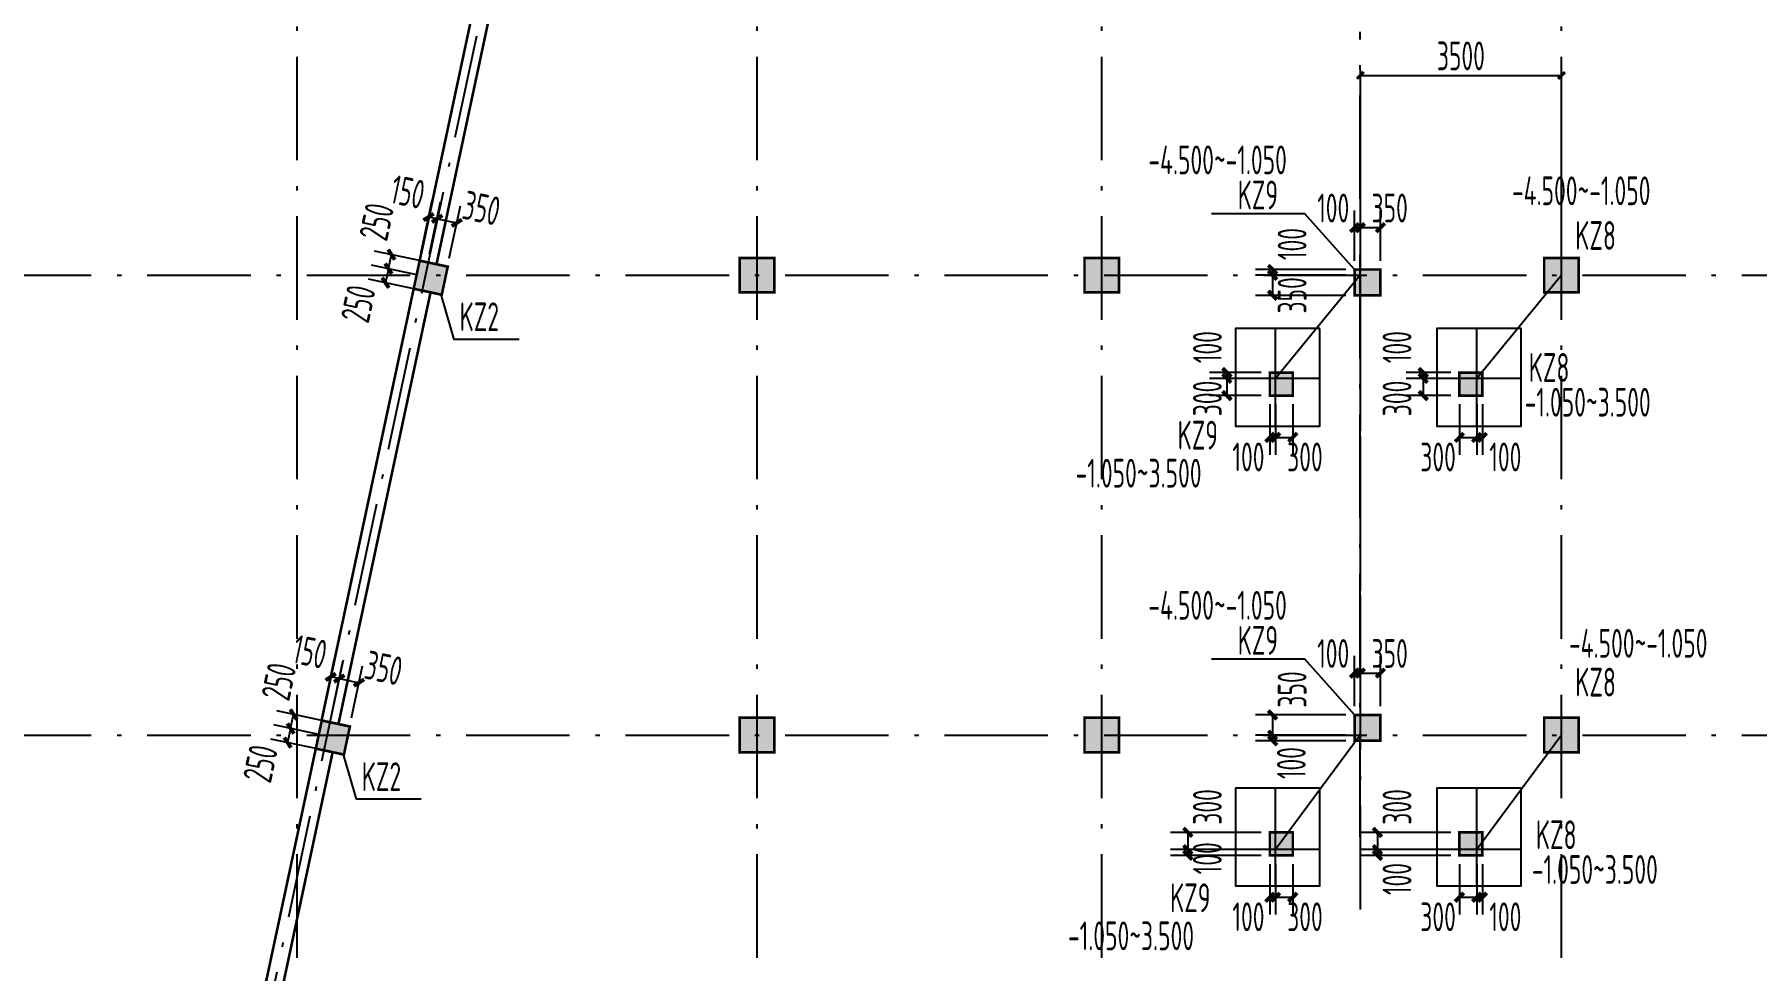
# Model space of a CAD drawing. Extents: x 2468086 to 6957054, y -3413633 to -667223.
# Drawn here: x 4935196 to 4965166, y -1176365 to -1160079 of the extents above; entities that cross this region are included whole.
import ezdxf

# ---------------------------------------------------------------- set-up
doc = ezdxf.new("R2010")
doc.units = 0
doc.header["$LTSCALE"] = 100
doc.header["$MEASUREMENT"] = 0
doc.linetypes.add('2', pattern=[18.5, 12, -3, 0.5, -3])
doc.layers.get('DEFPOINTS').update_dxf_attribs({"linetype": 'CONTINUOUS'})
for name, color, linetype in [('墙__实线', 3, 'CONTINUOUS'), ('柱', 2, 'CONTINUOUS'), ('柱填充', 43, 'CONTINUOUS'), ('柱编号', 211, 'CONTINUOUS'), ('轴线__尺寸数字', 7, 'CONTINUOUS'), ('轴线__点划线', 252, '2'), ('通风井定位', 145, 'CONTINUOUS')]:
    doc.layers.add(name, color=color, linetype=linetype)
doc.styles.add('GB', font='gbxwxt.shx', dxfattribs={"width": 0.7, "height": 500, "bigfont": 'gbhzfs.shx'})
doc.dimstyles.new('LYSDIM1', dxfattribs={"dimtxt": 375, "dimasz": 1.5, "dimexe": 300, "dimexo": 150, "dimgap": 90, "dimtad": 1, "dimdec": 0, "dimzin": 0, "dimdsep": 46, "dimtxsty": 'GB', "dimblk1": 'JT', "dimblk2": 'JT', "dimsah": 1, "dimcen": 0, "dimclrt": 7, "dimadec": 0, "dimazin": 0, "dimtfac": 1, "dimtdec": 0, "dimtix": 1, "dimtmove": 2, "dimatfit": 3, "dimldrblk": 'JT', "dimfxl": 1, "dimtolj": 1, "dimtzin": 0, "dimarcsym": 0})

# ---------------------------------------------------------------- blocks, each defined once
blk = doc.blocks.new('JT')
at = {"layer": '轴线__尺寸数字', "const_width": 45}
blk.add_lwpolyline([(-50, -50), (50, 50)], dxfattribs=at)
blk.add_lwpolyline([(-50, -50), (50, 50)], dxfattribs=at)
blk = doc.blocks.new('*D2793')
at = {"layer": 'DEFPOINTS', "color": 0, "transparency": 16777216}
for p in [(4961771, -1160792), (4958271, -1164368), (4961771, -1164368)]:
    blk.add_point(p, dxfattribs=at)
at = {"layer": '轴线__尺寸数字', "color": 0, "lineweight": -2, "transparency": 16777216}
for p, q in [((4958271, -1164218), (4958271, -1160692)), ((4961771, -1164218), (4961771, -1160692)), ((4958272, -1160792), (4961770, -1160792))]:
    blk.add_line(p, q, dxfattribs=at)
at = {"layer": '轴线__尺寸数字', "color": 0, "lineweight": -2, "transparency": 16777216, "xscale": 1.2, "yscale": 1.2, "zscale": 1.2, "rotation": 180}
blk.add_blockref('JT', (4958271, -1160792), dxfattribs=at)
at = {"layer": '轴线__尺寸数字', "color": 0, "lineweight": -2, "transparency": 16777216, "xscale": 1.2, "yscale": 1.2, "zscale": 1.2}
blk.add_blockref('JT', (4961771, -1160792), dxfattribs=at)
at = {"layer": '轴线__尺寸数字', "color": 7, "transparency": 16777216, "insert": (4960021, -1160452), "char_height": 500, "attachment_point": 5, "style": 'GB'}
blk.add_mtext('\\A1;3500', dxfattribs=at)
blk = doc.blocks.new('*D3371')
at = {"layer": 'DEFPOINTS', "color": 0, "transparency": 16777216}
for p in [(4939706, -1171911), (4940343, -1172046), (4940291, -1172291)]:
    blk.add_point(p, dxfattribs=at)
at = {"layer": '通风井定位', "color": 0, "lineweight": -2, "transparency": 16777216}
for p, q in [((4940197, -1172015), (4939412, -1171848)), ((4940145, -1172259), (4939360, -1172093)), ((4939654, -1172154), (4939705, -1171912))]:
    blk.add_line(p, q, dxfattribs=at)
at = {"layer": '通风井定位', "color": 0, "lineweight": -2, "transparency": 16777216, "xscale": 1.5, "yscale": 1.5, "zscale": 1.5}
for p, rotation in [((4939706, -1171911), 77.99939147855883), ((4939654, -1172155), 257.9993914785588)]:
    blk.add_blockref('JT', p, dxfattribs=dict(at, rotation=rotation))
at = {"layer": '通风井定位', "color": 7, "transparency": 16777216, "insert": (4939448, -1171338), "char_height": 500, "attachment_point": 5, "rotation": 77.9994, "style": 'GB'}
blk.add_mtext('\\A1;250', dxfattribs=at)
blk = doc.blocks.new('*D3372')
at = {"layer": 'DEFPOINTS', "color": 0, "transparency": 16777216}
for p in [(4939602, -1172400), (4940291, -1172291), (4940239, -1172535)]:
    blk.add_point(p, dxfattribs=at)
at = {"layer": '通风井定位', "color": 0, "lineweight": -2, "transparency": 16777216}
for p, q in [((4940145, -1172259), (4939360, -1172093)), ((4940093, -1172504), (4939308, -1172337)), ((4939653, -1172157), (4939602, -1172398))]:
    blk.add_line(p, q, dxfattribs=at)
at = {"layer": '通风井定位', "color": 0, "lineweight": -2, "transparency": 16777216, "xscale": 1.5, "yscale": 1.5, "zscale": 1.5}
for p, rotation in [((4939654, -1172155), 78.00056338521972), ((4939602, -1172400), 258.0005633852197)]:
    blk.add_blockref('JT', p, dxfattribs=dict(at, rotation=rotation))
at = {"layer": '通风井定位', "color": 7, "transparency": 16777216, "insert": (4939128, -1172765), "char_height": 500, "attachment_point": 5, "rotation": 78.0006, "style": 'GB'}
blk.add_mtext('\\A1;250', dxfattribs=at)
blk = doc.blocks.new('*D3373')
at = {"layer": 'DEFPOINTS', "color": 0, "transparency": 16777216}
for p in [(4940352, -1171256), (4940193, -1172015), (4940340, -1172045)]:
    blk.add_point(p, dxfattribs=at)
at = {"layer": '通风井定位', "color": 0, "lineweight": -2, "transparency": 16777216}
for p, q in [((4940224, -1171868), (4940414, -1170962)), ((4940351, -1171255), (4940349, -1171255)), ((4940371, -1171899), (4940561, -1170993)), ((4940499, -1171287), (4940352, -1171256)), ((4940501, -1171287), (4940502, -1171287))]:
    blk.add_line(p, q, dxfattribs=at)
at = {"layer": '通风井定位', "color": 0, "lineweight": -2, "transparency": 16777216, "xscale": 1.5, "yscale": 1.5, "zscale": 1.5}
for p, rotation in [((4940352, -1171256), 348.134123023247), ((4940499, -1171287), 168.134123023247)]:
    blk.add_blockref('JT', p, dxfattribs=dict(at, rotation=rotation))
at = {"layer": '通风井定位', "color": 7, "transparency": 16777216, "insert": (4939990, -1170820), "char_height": 500, "attachment_point": 5, "rotation": 348.1341, "style": 'GB'}
blk.add_mtext('\\A1;150', dxfattribs=at)
blk = doc.blocks.new('*D3374')
at = {"layer": 'DEFPOINTS', "color": 0, "transparency": 16777216}
for p in [(4940844, -1171357), (4940340, -1172045), (4940682, -1172118)]:
    blk.add_point(p, dxfattribs=at)
at = {"layer": '通风井定位', "color": 0, "lineweight": -2, "transparency": 16777216}
for p, q in [((4940371, -1171899), (4940564, -1170991)), ((4940713, -1171971), (4940906, -1171064)), ((4940503, -1171285), (4940842, -1171357))]:
    blk.add_line(p, q, dxfattribs=at)
at = {"layer": '通风井定位', "color": 0, "lineweight": -2, "transparency": 16777216, "xscale": 1.5, "yscale": 1.5, "zscale": 1.5}
for p, rotation in [((4940502, -1171285), 167.9999755995883), ((4940844, -1171357), 347.9999755995883)]:
    blk.add_blockref('JT', p, dxfattribs=dict(at, rotation=rotation))
at = {"layer": '通风井定位', "color": 7, "transparency": 16777216, "insert": (4941274, -1171102), "char_height": 500, "attachment_point": 5, "rotation": 348, "style": 'GB'}
blk.add_mtext('\\A1;350', dxfattribs=at)
blk = doc.blocks.new('*D3375')
at = {"layer": 'DEFPOINTS', "color": 0, "transparency": 16777216}
for p in [(4941409, -1163910), (4942046, -1164046), (4941994, -1164290)]:
    blk.add_point(p, dxfattribs=at)
at = {"layer": '通风井定位', "color": 0, "lineweight": -2, "transparency": 16777216}
for p, q in [((4941900, -1164014), (4941115, -1163848)), ((4941357, -1164153), (4941408, -1163912)), ((4941848, -1164259), (4941063, -1164092))]:
    blk.add_line(p, q, dxfattribs=at)
at = {"layer": '通风井定位', "color": 0, "lineweight": -2, "transparency": 16777216, "xscale": 1.5, "yscale": 1.5, "zscale": 1.5}
for p, rotation in [((4941357, -1164154), 257.9993914785588), ((4941409, -1163910), 77.99939147855883)]:
    blk.add_blockref('JT', p, dxfattribs=dict(at, rotation=rotation))
at = {"layer": '通风井定位', "color": 7, "transparency": 16777216, "insert": (4941151, -1163338), "char_height": 500, "attachment_point": 5, "rotation": 77.9994, "style": 'GB'}
blk.add_mtext('\\A1;250', dxfattribs=at)
blk = doc.blocks.new('*D3376')
at = {"layer": 'DEFPOINTS', "color": 0, "transparency": 16777216}
for p in [(4941994, -1164290), (4941305, -1164399), (4941942, -1164535)]:
    blk.add_point(p, dxfattribs=at)
at = {"layer": '通风井定位', "color": 0, "lineweight": -2, "transparency": 16777216}
for p, q in [((4941796, -1164504), (4941011, -1164337)), ((4941848, -1164259), (4941063, -1164092)), ((4941356, -1164156), (4941305, -1164398))]:
    blk.add_line(p, q, dxfattribs=at)
at = {"layer": '通风井定位', "color": 0, "lineweight": -2, "transparency": 16777216, "xscale": 1.5, "yscale": 1.5, "zscale": 1.5}
for p, rotation in [((4941357, -1164155), 78.00056338521972), ((4941305, -1164399), 258.0005633852197)]:
    blk.add_blockref('JT', p, dxfattribs=dict(at, rotation=rotation))
at = {"layer": '通风井定位', "color": 7, "transparency": 16777216, "insert": (4940831, -1164765), "char_height": 500, "attachment_point": 5, "rotation": 78.0006, "style": 'GB'}
blk.add_mtext('\\A1;250', dxfattribs=at)
blk = doc.blocks.new('*D3377')
at = {"layer": 'DEFPOINTS', "color": 0, "transparency": 16777216}
for p in [(4942055, -1163255), (4941896, -1164014), (4942043, -1164045)]:
    blk.add_point(p, dxfattribs=at)
at = {"layer": '通风井定位', "color": 0, "lineweight": -2, "transparency": 16777216}
for p, q in [((4941927, -1163867), (4942117, -1162962)), ((4942074, -1163898), (4942264, -1162992)), ((4942054, -1163255), (4942052, -1163255)), ((4942202, -1163286), (4942055, -1163255)), ((4942204, -1163286), (4942205, -1163287))]:
    blk.add_line(p, q, dxfattribs=at)
at = {"layer": '通风井定位', "color": 0, "lineweight": -2, "transparency": 16777216, "xscale": 1.5, "yscale": 1.5, "zscale": 1.5}
for p, rotation in [((4942055, -1163255), 348.134123023247), ((4942202, -1163286), 168.134123023247)]:
    blk.add_blockref('JT', p, dxfattribs=dict(at, rotation=rotation))
at = {"layer": '通风井定位', "color": 7, "transparency": 16777216, "insert": (4941693, -1162819), "char_height": 500, "attachment_point": 5, "rotation": 348.1341, "style": 'GB'}
blk.add_mtext('\\A1;150', dxfattribs=at)
blk = doc.blocks.new('*D3378')
at = {"layer": 'DEFPOINTS', "color": 0, "transparency": 16777216}
for p in [(4942547, -1163357), (4942043, -1164045), (4942385, -1164118)]:
    blk.add_point(p, dxfattribs=at)
at = {"layer": '通风井定位', "color": 0, "lineweight": -2, "transparency": 16777216}
for p, q in [((4942074, -1163898), (4942267, -1162991)), ((4942416, -1163971), (4942609, -1163063)), ((4942206, -1163284), (4942545, -1163356))]:
    blk.add_line(p, q, dxfattribs=at)
at = {"layer": '通风井定位', "color": 0, "lineweight": -2, "transparency": 16777216, "xscale": 1.5, "yscale": 1.5, "zscale": 1.5}
for p, rotation in [((4942205, -1163284), 167.9999755995883), ((4942547, -1163357), 347.9999755995883)]:
    blk.add_blockref('JT', p, dxfattribs=dict(at, rotation=rotation))
at = {"layer": '通风井定位', "color": 7, "transparency": 16777216, "insert": (4942977, -1163101), "char_height": 500, "attachment_point": 5, "rotation": 348, "style": 'GB'}
blk.add_mtext('\\A1;350', dxfattribs=at)
blk = doc.blocks.new('*D3768')
at = {"layer": 'DEFPOINTS', "color": 0, "transparency": 16777216}
for p in [(4958271, -1163440), (4958171, -1164168), (4958271, -1164168)]:
    blk.add_point(p, dxfattribs=at)
at = {"layer": '柱填充', "color": 0, "lineweight": -2, "transparency": 16777216}
for p, q in [((4958171, -1164018), (4958171, -1163140)), ((4958271, -1164018), (4958271, -1163140)), ((4958169, -1163440), (4958168, -1163440)), ((4958171, -1163440), (4958271, -1163440)), ((4958272, -1163440), (4958274, -1163440))]:
    blk.add_line(p, q, dxfattribs=at)
at = {"layer": '柱填充', "color": 0, "lineweight": -2, "transparency": 16777216, "xscale": 1.5, "yscale": 1.5, "zscale": 1.5}
blk.add_blockref('JT', (4958171, -1163440), dxfattribs=at)
at = {"layer": '柱填充', "color": 0, "lineweight": -2, "transparency": 16777216, "xscale": 1.5, "yscale": 1.5, "zscale": 1.5, "rotation": 180}
blk.add_blockref('JT', (4958271, -1163440), dxfattribs=at)
at = {"layer": '柱填充', "color": 7, "transparency": 16777216, "insert": (4957799, -1163099), "char_height": 500, "attachment_point": 5, "style": 'GB'}
blk.add_mtext('\\A1;100', dxfattribs=at)
blk = doc.blocks.new('*D3769')
at = {"layer": 'DEFPOINTS', "color": 0, "transparency": 16777216}
for p in [(4958621, -1163440), (4958271, -1164168), (4958621, -1164168)]:
    blk.add_point(p, dxfattribs=at)
at = {"layer": '柱填充', "color": 0, "lineweight": -2, "transparency": 16777216}
for p, q in [((4958271, -1164018), (4958271, -1163140)), ((4958621, -1164018), (4958621, -1163140)), ((4958272, -1163440), (4958619, -1163440))]:
    blk.add_line(p, q, dxfattribs=at)
at = {"layer": '柱填充', "color": 0, "lineweight": -2, "transparency": 16777216, "xscale": 1.5, "yscale": 1.5, "zscale": 1.5, "rotation": 180}
blk.add_blockref('JT', (4958271, -1163440), dxfattribs=at)
at = {"layer": '柱填充', "color": 0, "lineweight": -2, "transparency": 16777216, "xscale": 1.5, "yscale": 1.5, "zscale": 1.5}
blk.add_blockref('JT', (4958621, -1163440), dxfattribs=at)
at = {"layer": '柱填充', "color": 7, "transparency": 16777216, "insert": (4958782, -1163099), "char_height": 500, "attachment_point": 5, "style": 'GB'}
blk.add_mtext('\\A1;350', dxfattribs=at)
blk = doc.blocks.new('*D3770')
at = {"layer": 'DEFPOINTS', "color": 0, "transparency": 16777216}
for p in [(4956744, -1164268), (4958171, -1164168), (4958171, -1164268)]:
    blk.add_point(p, dxfattribs=at)
at = {"layer": '柱填充', "color": 0, "lineweight": -2, "transparency": 16777216}
for p, q in [((4958021, -1164168), (4956444, -1164168)), ((4958021, -1164268), (4956444, -1164268)), ((4956744, -1164166), (4956744, -1164165)), ((4956744, -1164168), (4956744, -1164268)), ((4956744, -1164269), (4956744, -1164271))]:
    blk.add_line(p, q, dxfattribs=at)
at = {"layer": '柱填充', "color": 0, "lineweight": -2, "transparency": 16777216, "xscale": 1.5, "yscale": 1.5, "zscale": 1.5}
for p, rotation in [((4956744, -1164168), 270), ((4956744, -1164268), 90)]:
    blk.add_blockref('JT', p, dxfattribs=dict(at, rotation=rotation))
at = {"layer": '柱填充', "color": 7, "transparency": 16777216, "insert": (4957084, -1163725), "char_height": 500, "attachment_point": 5, "rotation": 90, "style": 'GB'}
blk.add_mtext('\\A1;100', dxfattribs=at)
blk = doc.blocks.new('*D3771')
at = {"layer": 'DEFPOINTS', "color": 0, "transparency": 16777216}
for p in [(4958171, -1164268), (4956744, -1164618), (4958171, -1164618)]:
    blk.add_point(p, dxfattribs=at)
at = {"layer": '柱填充', "color": 0, "lineweight": -2, "transparency": 16777216}
for p, q in [((4958021, -1164268), (4956444, -1164268)), ((4956744, -1164269), (4956744, -1164616)), ((4958021, -1164618), (4956444, -1164618))]:
    blk.add_line(p, q, dxfattribs=at)
at = {"layer": '柱填充', "color": 0, "lineweight": -2, "transparency": 16777216, "xscale": 1.5, "yscale": 1.5, "zscale": 1.5}
for p, rotation in [((4956744, -1164268), 90), ((4956744, -1164618), 270)]:
    blk.add_blockref('JT', p, dxfattribs=dict(at, rotation=rotation))
at = {"layer": '柱填充', "color": 7, "transparency": 16777216, "insert": (4957084, -1164618), "char_height": 500, "attachment_point": 5, "rotation": 90, "style": 'GB'}
blk.add_mtext('\\A1;350', dxfattribs=at)
blk = doc.blocks.new('*D3772')
at = {"layer": 'DEFPOINTS', "color": 0, "transparency": 16777216}
for p in [(4956696, -1166362), (4956796, -1166362), (4956796, -1167090)]:
    blk.add_point(p, dxfattribs=at)
at = {"layer": '柱填充', "color": 0, "lineweight": -2, "transparency": 16777216}
for p, q in [((4956696, -1166512), (4956696, -1167390)), ((4956796, -1166512), (4956796, -1167390)), ((4956694, -1167090), (4956693, -1167090)), ((4956696, -1167090), (4956796, -1167090)), ((4956797, -1167090), (4956799, -1167090))]:
    blk.add_line(p, q, dxfattribs=at)
at = {"layer": '柱填充', "color": 0, "lineweight": -2, "transparency": 16777216, "xscale": 1.5, "yscale": 1.5, "zscale": 1.5}
blk.add_blockref('JT', (4956696, -1167090), dxfattribs=at)
at = {"layer": '柱填充', "color": 0, "lineweight": -2, "transparency": 16777216, "xscale": 1.5, "yscale": 1.5, "zscale": 1.5, "rotation": 180}
blk.add_blockref('JT', (4956796, -1167090), dxfattribs=at)
at = {"layer": '柱填充', "color": 7, "transparency": 16777216, "insert": (4956324, -1167430), "char_height": 500, "attachment_point": 5, "style": 'GB'}
blk.add_mtext('\\A1;100', dxfattribs=at)
blk = doc.blocks.new('*D3773')
at = {"layer": 'DEFPOINTS', "color": 0, "transparency": 16777216}
for p in [(4956796, -1166362), (4957096, -1166362), (4957096, -1167090)]:
    blk.add_point(p, dxfattribs=at)
at = {"layer": '柱填充', "color": 0, "lineweight": -2, "transparency": 16777216}
for p, q in [((4956796, -1166512), (4956796, -1167390)), ((4957096, -1166512), (4957096, -1167390)), ((4956797, -1167090), (4957094, -1167090))]:
    blk.add_line(p, q, dxfattribs=at)
at = {"layer": '柱填充', "color": 0, "lineweight": -2, "transparency": 16777216, "xscale": 1.5, "yscale": 1.5, "zscale": 1.5, "rotation": 180}
blk.add_blockref('JT', (4956796, -1167090), dxfattribs=at)
at = {"layer": '柱填充', "color": 0, "lineweight": -2, "transparency": 16777216, "xscale": 1.5, "yscale": 1.5, "zscale": 1.5}
blk.add_blockref('JT', (4957096, -1167090), dxfattribs=at)
at = {"layer": '柱填充', "color": 7, "transparency": 16777216, "insert": (4957307, -1167430), "char_height": 500, "attachment_point": 5, "style": 'GB'}
blk.add_mtext('\\A1;300', dxfattribs=at)
blk = doc.blocks.new('*D3774')
at = {"layer": 'DEFPOINTS', "color": 0, "transparency": 16777216}
for p in [(4955948, -1166062), (4956696, -1165962), (4956696, -1166062)]:
    blk.add_point(p, dxfattribs=at)
at = {"layer": '柱填充', "color": 0, "lineweight": -2, "transparency": 16777216}
for p, q in [((4956546, -1165962), (4955648, -1165962)), ((4956546, -1166062), (4955648, -1166062)), ((4955948, -1165960), (4955948, -1165959)), ((4955948, -1165962), (4955948, -1166062)), ((4955948, -1166063), (4955948, -1166065))]:
    blk.add_line(p, q, dxfattribs=at)
at = {"layer": '柱填充', "color": 0, "lineweight": -2, "transparency": 16777216, "xscale": 1.5, "yscale": 1.5, "zscale": 1.5}
for p, rotation in [((4955948, -1165962), 270), ((4955948, -1166062), 90)]:
    blk.add_blockref('JT', p, dxfattribs=dict(at, rotation=rotation))
at = {"layer": '柱填充', "color": 7, "transparency": 16777216, "insert": (4955609, -1165519), "char_height": 500, "attachment_point": 5, "rotation": 90, "style": 'GB'}
blk.add_mtext('\\A1;100', dxfattribs=at)
blk = doc.blocks.new('*D3775')
at = {"layer": 'DEFPOINTS', "color": 0, "transparency": 16777216}
for p in [(4956696, -1166062), (4955948, -1166362), (4956696, -1166362)]:
    blk.add_point(p, dxfattribs=at)
at = {"layer": '柱填充', "color": 0, "lineweight": -2, "transparency": 16777216}
for p, q in [((4956546, -1166062), (4955648, -1166062)), ((4955948, -1166063), (4955948, -1166360)), ((4956546, -1166362), (4955648, -1166362))]:
    blk.add_line(p, q, dxfattribs=at)
at = {"layer": '柱填充', "color": 0, "lineweight": -2, "transparency": 16777216, "xscale": 1.5, "yscale": 1.5, "zscale": 1.5}
for p, rotation in [((4955948, -1166062), 90), ((4955948, -1166362), 270)]:
    blk.add_blockref('JT', p, dxfattribs=dict(at, rotation=rotation))
at = {"layer": '柱填充', "color": 7, "transparency": 16777216, "insert": (4955609, -1166412), "char_height": 500, "attachment_point": 5, "rotation": 90, "style": 'GB'}
blk.add_mtext('\\A1;300', dxfattribs=at)
blk = doc.blocks.new('*D3776')
at = {"layer": 'DEFPOINTS', "color": 0, "transparency": 16777216}
for p in [(4959996, -1166362), (4960296, -1166362), (4960296, -1167090)]:
    blk.add_point(p, dxfattribs=at)
at = {"layer": '柱填充', "color": 0, "lineweight": -2, "transparency": 16777216}
for p, q in [((4959996, -1166512), (4959996, -1167390)), ((4960296, -1166512), (4960296, -1167390)), ((4959997, -1167090), (4960294, -1167090))]:
    blk.add_line(p, q, dxfattribs=at)
at = {"layer": '柱填充', "color": 0, "lineweight": -2, "transparency": 16777216, "xscale": 1.5, "yscale": 1.5, "zscale": 1.5, "rotation": 180}
blk.add_blockref('JT', (4959996, -1167090), dxfattribs=at)
at = {"layer": '柱填充', "color": 0, "lineweight": -2, "transparency": 16777216, "xscale": 1.5, "yscale": 1.5, "zscale": 1.5}
blk.add_blockref('JT', (4960296, -1167090), dxfattribs=at)
at = {"layer": '柱填充', "color": 7, "transparency": 16777216, "insert": (4959624, -1167430), "char_height": 500, "attachment_point": 5, "style": 'GB'}
blk.add_mtext('\\A1;300', dxfattribs=at)
blk = doc.blocks.new('*D3777')
at = {"layer": 'DEFPOINTS', "color": 0, "transparency": 16777216}
for p in [(4960296, -1166362), (4960396, -1166362), (4960396, -1167090)]:
    blk.add_point(p, dxfattribs=at)
at = {"layer": '柱填充', "color": 0, "lineweight": -2, "transparency": 16777216}
for p, q in [((4960296, -1166512), (4960296, -1167390)), ((4960396, -1166512), (4960396, -1167390)), ((4960294, -1167090), (4960293, -1167090)), ((4960296, -1167090), (4960396, -1167090)), ((4960397, -1167090), (4960399, -1167090))]:
    blk.add_line(p, q, dxfattribs=at)
at = {"layer": '柱填充', "color": 0, "lineweight": -2, "transparency": 16777216, "xscale": 1.5, "yscale": 1.5, "zscale": 1.5}
blk.add_blockref('JT', (4960296, -1167090), dxfattribs=at)
at = {"layer": '柱填充', "color": 0, "lineweight": -2, "transparency": 16777216, "xscale": 1.5, "yscale": 1.5, "zscale": 1.5, "rotation": 180}
blk.add_blockref('JT', (4960396, -1167090), dxfattribs=at)
at = {"layer": '柱填充', "color": 7, "transparency": 16777216, "insert": (4960795, -1167430), "char_height": 500, "attachment_point": 5, "style": 'GB'}
blk.add_mtext('\\A1;100', dxfattribs=at)
blk = doc.blocks.new('*D3778')
at = {"layer": 'DEFPOINTS', "color": 0, "transparency": 16777216}
for p in [(4959366, -1166062), (4959996, -1165962), (4959996, -1166062)]:
    blk.add_point(p, dxfattribs=at)
at = {"layer": '柱填充', "color": 0, "lineweight": -2, "transparency": 16777216}
for p, q in [((4959846, -1165962), (4959066, -1165962)), ((4959846, -1166062), (4959066, -1166062)), ((4959366, -1165960), (4959366, -1165959)), ((4959366, -1165962), (4959366, -1166062)), ((4959366, -1166063), (4959366, -1166065))]:
    blk.add_line(p, q, dxfattribs=at)
at = {"layer": '柱填充', "color": 0, "lineweight": -2, "transparency": 16777216, "xscale": 1.5, "yscale": 1.5, "zscale": 1.5}
for p, rotation in [((4959366, -1165962), 270), ((4959366, -1166062), 90)]:
    blk.add_blockref('JT', p, dxfattribs=dict(at, rotation=rotation))
at = {"layer": '柱填充', "color": 7, "transparency": 16777216, "insert": (4958909, -1165519), "char_height": 500, "attachment_point": 5, "rotation": 90, "style": 'GB'}
blk.add_mtext('\\A1;100', dxfattribs=at)
blk = doc.blocks.new('*D3779')
at = {"layer": 'DEFPOINTS', "color": 0, "transparency": 16777216}
for p in [(4959996, -1166062), (4959366, -1166362), (4959996, -1166362)]:
    blk.add_point(p, dxfattribs=at)
at = {"layer": '柱填充', "color": 0, "lineweight": -2, "transparency": 16777216}
for p, q in [((4959846, -1166062), (4959066, -1166062)), ((4959366, -1166063), (4959366, -1166360)), ((4959846, -1166362), (4959066, -1166362))]:
    blk.add_line(p, q, dxfattribs=at)
at = {"layer": '柱填充', "color": 0, "lineweight": -2, "transparency": 16777216, "xscale": 1.5, "yscale": 1.5, "zscale": 1.5}
for p, rotation in [((4959366, -1166062), 90), ((4959366, -1166362), 270)]:
    blk.add_blockref('JT', p, dxfattribs=dict(at, rotation=rotation))
at = {"layer": '柱填充', "color": 7, "transparency": 16777216, "insert": (4958909, -1166412), "char_height": 500, "attachment_point": 5, "rotation": 90, "style": 'GB'}
blk.add_mtext('\\A1;300', dxfattribs=at)
blk = doc.blocks.new('*D3780')
at = {"layer": 'DEFPOINTS', "color": 0, "transparency": 16777216}
for p in [(4956696, -1174362), (4956796, -1174362), (4956796, -1175090)]:
    blk.add_point(p, dxfattribs=at)
at = {"layer": '柱填充', "color": 0, "lineweight": -2, "transparency": 16777216}
for p, q in [((4956696, -1174512), (4956696, -1175390)), ((4956796, -1174512), (4956796, -1175390)), ((4956694, -1175090), (4956693, -1175090)), ((4956696, -1175090), (4956796, -1175090)), ((4956797, -1175090), (4956799, -1175090))]:
    blk.add_line(p, q, dxfattribs=at)
at = {"layer": '柱填充', "color": 0, "lineweight": -2, "transparency": 16777216, "xscale": 1.5, "yscale": 1.5, "zscale": 1.5}
blk.add_blockref('JT', (4956696, -1175090), dxfattribs=at)
at = {"layer": '柱填充', "color": 0, "lineweight": -2, "transparency": 16777216, "xscale": 1.5, "yscale": 1.5, "zscale": 1.5, "rotation": 180}
blk.add_blockref('JT', (4956796, -1175090), dxfattribs=at)
at = {"layer": '柱填充', "color": 7, "transparency": 16777216, "insert": (4956324, -1175430), "char_height": 500, "attachment_point": 5, "style": 'GB'}
blk.add_mtext('\\A1;100', dxfattribs=at)
blk = doc.blocks.new('*D3781')
at = {"layer": 'DEFPOINTS', "color": 0, "transparency": 16777216}
for p in [(4956796, -1174362), (4957096, -1174362), (4957096, -1175090)]:
    blk.add_point(p, dxfattribs=at)
at = {"layer": '柱填充', "color": 0, "lineweight": -2, "transparency": 16777216}
for p, q in [((4956796, -1174512), (4956796, -1175390)), ((4957096, -1174512), (4957096, -1175390)), ((4956797, -1175090), (4957094, -1175090))]:
    blk.add_line(p, q, dxfattribs=at)
at = {"layer": '柱填充', "color": 0, "lineweight": -2, "transparency": 16777216, "xscale": 1.5, "yscale": 1.5, "zscale": 1.5, "rotation": 180}
blk.add_blockref('JT', (4956796, -1175090), dxfattribs=at)
at = {"layer": '柱填充', "color": 0, "lineweight": -2, "transparency": 16777216, "xscale": 1.5, "yscale": 1.5, "zscale": 1.5}
blk.add_blockref('JT', (4957096, -1175090), dxfattribs=at)
at = {"layer": '柱填充', "color": 7, "transparency": 16777216, "insert": (4957307, -1175430), "char_height": 500, "attachment_point": 5, "style": 'GB'}
blk.add_mtext('\\A1;300', dxfattribs=at)
blk = doc.blocks.new('*D3782')
at = {"layer": 'DEFPOINTS', "color": 0, "transparency": 16777216}
for p in [(4956696, -1173962), (4955269, -1174262), (4956696, -1174262)]:
    blk.add_point(p, dxfattribs=at)
at = {"layer": '柱填充', "color": 0, "lineweight": -2, "transparency": 16777216}
for p, q in [((4956546, -1173962), (4954969, -1173962)), ((4955269, -1173963), (4955269, -1174260)), ((4956546, -1174262), (4954969, -1174262))]:
    blk.add_line(p, q, dxfattribs=at)
at = {"layer": '柱填充', "color": 0, "lineweight": -2, "transparency": 16777216, "xscale": 1.5, "yscale": 1.5, "zscale": 1.5}
for p, rotation in [((4955269, -1173962), 90), ((4955269, -1174262), 270)]:
    blk.add_blockref('JT', p, dxfattribs=dict(at, rotation=rotation))
at = {"layer": '柱填充', "color": 7, "transparency": 16777216, "insert": (4955609, -1173519), "char_height": 500, "attachment_point": 5, "rotation": 90, "style": 'GB'}
blk.add_mtext('\\A1;300', dxfattribs=at)
blk = doc.blocks.new('*D3783')
at = {"layer": 'DEFPOINTS', "color": 0, "transparency": 16777216}
for p in [(4955269, -1174362), (4956696, -1174262), (4956696, -1174362)]:
    blk.add_point(p, dxfattribs=at)
at = {"layer": '柱填充', "color": 0, "lineweight": -2, "transparency": 16777216}
for p, q in [((4956546, -1174262), (4954969, -1174262)), ((4956546, -1174362), (4954969, -1174362)), ((4955269, -1174260), (4955269, -1174259)), ((4955269, -1174262), (4955269, -1174362)), ((4955269, -1174363), (4955269, -1174365))]:
    blk.add_line(p, q, dxfattribs=at)
at = {"layer": '柱填充', "color": 0, "lineweight": -2, "transparency": 16777216, "xscale": 1.5, "yscale": 1.5, "zscale": 1.5}
for p, rotation in [((4955269, -1174262), 270), ((4955269, -1174362), 90)]:
    blk.add_blockref('JT', p, dxfattribs=dict(at, rotation=rotation))
at = {"layer": '柱填充', "color": 7, "transparency": 16777216, "insert": (4955609, -1174412), "char_height": 500, "attachment_point": 5, "rotation": 90, "style": 'GB'}
blk.add_mtext('\\A1;100', dxfattribs=at)
blk = doc.blocks.new('*D3784')
at = {"layer": 'DEFPOINTS', "color": 0, "transparency": 16777216}
for p in [(4959996, -1174362), (4960296, -1174362), (4960296, -1175090)]:
    blk.add_point(p, dxfattribs=at)
at = {"layer": '柱填充', "color": 0, "lineweight": -2, "transparency": 16777216}
for p, q in [((4959996, -1174512), (4959996, -1175390)), ((4960296, -1174512), (4960296, -1175390)), ((4959997, -1175090), (4960294, -1175090))]:
    blk.add_line(p, q, dxfattribs=at)
at = {"layer": '柱填充', "color": 0, "lineweight": -2, "transparency": 16777216, "xscale": 1.5, "yscale": 1.5, "zscale": 1.5, "rotation": 180}
blk.add_blockref('JT', (4959996, -1175090), dxfattribs=at)
at = {"layer": '柱填充', "color": 0, "lineweight": -2, "transparency": 16777216, "xscale": 1.5, "yscale": 1.5, "zscale": 1.5}
blk.add_blockref('JT', (4960296, -1175090), dxfattribs=at)
at = {"layer": '柱填充', "color": 7, "transparency": 16777216, "insert": (4959624, -1175430), "char_height": 500, "attachment_point": 5, "style": 'GB'}
blk.add_mtext('\\A1;300', dxfattribs=at)
blk = doc.blocks.new('*D3785')
at = {"layer": 'DEFPOINTS', "color": 0, "transparency": 16777216}
for p in [(4960296, -1174362), (4960396, -1174362), (4960396, -1175090)]:
    blk.add_point(p, dxfattribs=at)
at = {"layer": '柱填充', "color": 0, "lineweight": -2, "transparency": 16777216}
for p, q in [((4960296, -1174512), (4960296, -1175390)), ((4960396, -1174512), (4960396, -1175390)), ((4960294, -1175090), (4960293, -1175090)), ((4960296, -1175090), (4960396, -1175090)), ((4960397, -1175090), (4960399, -1175090))]:
    blk.add_line(p, q, dxfattribs=at)
at = {"layer": '柱填充', "color": 0, "lineweight": -2, "transparency": 16777216, "xscale": 1.5, "yscale": 1.5, "zscale": 1.5}
blk.add_blockref('JT', (4960296, -1175090), dxfattribs=at)
at = {"layer": '柱填充', "color": 0, "lineweight": -2, "transparency": 16777216, "xscale": 1.5, "yscale": 1.5, "zscale": 1.5, "rotation": 180}
blk.add_blockref('JT', (4960396, -1175090), dxfattribs=at)
at = {"layer": '柱填充', "color": 7, "transparency": 16777216, "insert": (4960795, -1175430), "char_height": 500, "attachment_point": 5, "style": 'GB'}
blk.add_mtext('\\A1;100', dxfattribs=at)
blk = doc.blocks.new('*D3786')
at = {"layer": 'DEFPOINTS', "color": 0, "transparency": 16777216}
for p in [(4959996, -1173962), (4958569, -1174262), (4959996, -1174262)]:
    blk.add_point(p, dxfattribs=at)
at = {"layer": '柱填充', "color": 0, "lineweight": -2, "transparency": 16777216}
for p, q in [((4959846, -1173962), (4958269, -1173962)), ((4958569, -1173963), (4958569, -1174260)), ((4959846, -1174262), (4958269, -1174262))]:
    blk.add_line(p, q, dxfattribs=at)
at = {"layer": '柱填充', "color": 0, "lineweight": -2, "transparency": 16777216, "xscale": 1.5, "yscale": 1.5, "zscale": 1.5}
for p, rotation in [((4958569, -1173962), 90), ((4958569, -1174262), 270)]:
    blk.add_blockref('JT', p, dxfattribs=dict(at, rotation=rotation))
at = {"layer": '柱填充', "color": 7, "transparency": 16777216, "insert": (4958909, -1173519), "char_height": 500, "attachment_point": 5, "rotation": 90, "style": 'GB'}
blk.add_mtext('\\A1;300', dxfattribs=at)
blk = doc.blocks.new('*D3787')
at = {"layer": 'DEFPOINTS', "color": 0, "transparency": 16777216}
for p in [(4958569, -1174362), (4959996, -1174262), (4959996, -1174362)]:
    blk.add_point(p, dxfattribs=at)
at = {"layer": '柱填充', "color": 0, "lineweight": -2, "transparency": 16777216}
for p, q in [((4959846, -1174262), (4958269, -1174262)), ((4959846, -1174362), (4958269, -1174362)), ((4958569, -1174260), (4958569, -1174259)), ((4958569, -1174262), (4958569, -1174362)), ((4958569, -1174363), (4958569, -1174365))]:
    blk.add_line(p, q, dxfattribs=at)
at = {"layer": '柱填充', "color": 0, "lineweight": -2, "transparency": 16777216, "xscale": 1.5, "yscale": 1.5, "zscale": 1.5}
for p, rotation in [((4958569, -1174262), 270), ((4958569, -1174362), 90)]:
    blk.add_blockref('JT', p, dxfattribs=dict(at, rotation=rotation))
at = {"layer": '柱填充', "color": 7, "transparency": 16777216, "insert": (4958909, -1174773), "char_height": 500, "attachment_point": 5, "rotation": 90, "style": 'GB'}
blk.add_mtext('\\A1;100', dxfattribs=at)
blk = doc.blocks.new('*D3788')
at = {"layer": 'DEFPOINTS', "color": 0, "transparency": 16777216}
for p in [(4958271, -1171190), (4958171, -1171918), (4958271, -1171918)]:
    blk.add_point(p, dxfattribs=at)
at = {"layer": '柱填充', "color": 0, "lineweight": -2, "transparency": 16777216}
for p, q in [((4958171, -1171768), (4958171, -1170890)), ((4958271, -1171768), (4958271, -1170890)), ((4958169, -1171190), (4958168, -1171190)), ((4958171, -1171190), (4958271, -1171190)), ((4958272, -1171190), (4958274, -1171190))]:
    blk.add_line(p, q, dxfattribs=at)
at = {"layer": '柱填充', "color": 0, "lineweight": -2, "transparency": 16777216, "xscale": 1.5, "yscale": 1.5, "zscale": 1.5}
blk.add_blockref('JT', (4958171, -1171190), dxfattribs=at)
at = {"layer": '柱填充', "color": 0, "lineweight": -2, "transparency": 16777216, "xscale": 1.5, "yscale": 1.5, "zscale": 1.5, "rotation": 180}
blk.add_blockref('JT', (4958271, -1171190), dxfattribs=at)
at = {"layer": '柱填充', "color": 7, "transparency": 16777216, "insert": (4957799, -1170849), "char_height": 500, "attachment_point": 5, "style": 'GB'}
blk.add_mtext('\\A1;100', dxfattribs=at)
blk = doc.blocks.new('*D3789')
at = {"layer": 'DEFPOINTS', "color": 0, "transparency": 16777216}
for p in [(4958621, -1171190), (4958271, -1171918), (4958621, -1171918)]:
    blk.add_point(p, dxfattribs=at)
at = {"layer": '柱填充', "color": 0, "lineweight": -2, "transparency": 16777216}
for p, q in [((4958271, -1171768), (4958271, -1170890)), ((4958621, -1171768), (4958621, -1170890)), ((4958272, -1171190), (4958619, -1171190))]:
    blk.add_line(p, q, dxfattribs=at)
at = {"layer": '柱填充', "color": 0, "lineweight": -2, "transparency": 16777216, "xscale": 1.5, "yscale": 1.5, "zscale": 1.5, "rotation": 180}
blk.add_blockref('JT', (4958271, -1171190), dxfattribs=at)
at = {"layer": '柱填充', "color": 0, "lineweight": -2, "transparency": 16777216, "xscale": 1.5, "yscale": 1.5, "zscale": 1.5}
blk.add_blockref('JT', (4958621, -1171190), dxfattribs=at)
at = {"layer": '柱填充', "color": 7, "transparency": 16777216, "insert": (4958782, -1170849), "char_height": 500, "attachment_point": 5, "style": 'GB'}
blk.add_mtext('\\A1;350', dxfattribs=at)
blk = doc.blocks.new('*D3790')
at = {"layer": 'DEFPOINTS', "color": 0, "transparency": 16777216}
for p in [(4958171, -1171918), (4956744, -1172268), (4958171, -1172268)]:
    blk.add_point(p, dxfattribs=at)
at = {"layer": '柱填充', "color": 0, "lineweight": -2, "transparency": 16777216}
for p, q in [((4958021, -1171918), (4956444, -1171918)), ((4956744, -1171919), (4956744, -1172266)), ((4958021, -1172268), (4956444, -1172268))]:
    blk.add_line(p, q, dxfattribs=at)
at = {"layer": '柱填充', "color": 0, "lineweight": -2, "transparency": 16777216, "xscale": 1.5, "yscale": 1.5, "zscale": 1.5}
for p, rotation in [((4956744, -1171918), 90), ((4956744, -1172268), 270)]:
    blk.add_blockref('JT', p, dxfattribs=dict(at, rotation=rotation))
at = {"layer": '柱填充', "color": 7, "transparency": 16777216, "insert": (4957084, -1171475), "char_height": 500, "attachment_point": 5, "rotation": 90, "style": 'GB'}
blk.add_mtext('\\A1;350', dxfattribs=at)
blk = doc.blocks.new('*D3791')
at = {"layer": 'DEFPOINTS', "color": 0, "transparency": 16777216}
for p in [(4956744, -1172368), (4958171, -1172268), (4958171, -1172368)]:
    blk.add_point(p, dxfattribs=at)
at = {"layer": '柱填充', "color": 0, "lineweight": -2, "transparency": 16777216}
for p, q in [((4958021, -1172268), (4956444, -1172268)), ((4958021, -1172368), (4956444, -1172368)), ((4956744, -1172266), (4956744, -1172265)), ((4956744, -1172268), (4956744, -1172368)), ((4956744, -1172369), (4956744, -1172371))]:
    blk.add_line(p, q, dxfattribs=at)
at = {"layer": '柱填充', "color": 0, "lineweight": -2, "transparency": 16777216, "xscale": 1.5, "yscale": 1.5, "zscale": 1.5}
for p, rotation in [((4956744, -1172268), 270), ((4956744, -1172368), 90)]:
    blk.add_blockref('JT', p, dxfattribs=dict(at, rotation=rotation))
at = {"layer": '柱填充', "color": 7, "transparency": 16777216, "insert": (4957070, -1172756), "char_height": 500, "attachment_point": 5, "rotation": 90, "style": 'GB'}
blk.add_mtext('\\A1;100', dxfattribs=at)

msp = doc.modelspace()

# ---------------------------------------------------------------- hatches: boundary and pattern name
at = {"layer": '柱填充'}
for points in [[(4941795.7, -1164503.5), (4942284.8, -1164607.5), (4942388.7, -1164118.4), (4941899.7, -1164014.4)], [(4947470.8, -1163967.8), (4947470.8, -1164567.8), (4948070.8, -1164567.8), (4948070.8, -1163967.8)], [(4953470.8, -1163967.8), (4953470.8, -1164567.8), (4954070.8, -1164567.8), (4954070.8, -1163967.8)], [(4961470.8, -1163967.8), (4961470.8, -1164567.8), (4962070.8, -1164567.8), (4962070.8, -1163967.8)], [(4961470.8, -1163967.8), (4961470.8, -1164567.8), (4962070.8, -1164567.8), (4962070.8, -1163967.8)], [(4962070.8, -1163967.8), (4962070.8, -1164567.8), (4961470.8, -1164567.8), (4961470.8, -1163967.8)], [(4958620.8, -1164167.8), (4958620.8, -1164617.8), (4958170.8, -1164617.8), (4958170.8, -1164167.8)], [(4957095.6, -1165961.9), (4957095.6, -1166361.9), (4956695.6, -1166361.9), (4956695.6, -1165961.9)], [(4960395.6, -1165961.9), (4960395.6, -1166361.9), (4959995.6, -1166361.9), (4959995.6, -1165961.9)], [(4940092.6, -1172504), (4940581.6, -1172608), (4940685.6, -1172118.9), (4940196.5, -1172015)], [(4947470.8, -1171967.8), (4947470.8, -1172567.8), (4948070.8, -1172567.8), (4948070.8, -1171967.8)], [(4953470.8, -1171967.8), (4953470.8, -1172567.8), (4954070.8, -1172567.8), (4954070.8, -1171967.8)], [(4958620.8, -1171917.8), (4958620.8, -1172367.8), (4958170.8, -1172367.8), (4958170.8, -1171917.8)], [(4961470.8, -1171967.8), (4961470.8, -1172567.8), (4962070.8, -1172567.8), (4962070.8, -1171967.8)], [(4961470.8, -1171967.8), (4961470.8, -1172567.8), (4962070.8, -1172567.8), (4962070.8, -1171967.8)], [(4962070.8, -1171967.8), (4962070.8, -1172567.8), (4961470.8, -1172567.8), (4961470.8, -1171967.8)], [(4957095.6, -1173961.9), (4957095.6, -1174361.9), (4956695.6, -1174361.9), (4956695.6, -1173961.9)], [(4960395.6, -1173961.9), (4960395.6, -1174361.9), (4959995.6, -1174361.9), (4959995.6, -1173961.9)]]:
    msp.add_hatch(color=256, dxfattribs=at).paths.add_polyline_path(points)

# ---------------------------------------------------------------- linework, layer by layer
at = {"layer": '墙__实线', "color": 94, "const_width": 45}
for points in [[(4941899.9, -1164014.5), (4943502.7, -1156503.5)], [(4942193.3, -1164076.9), (4943796.2, -1156565.8)], [(4940192.8, -1172014.5), (4941795.7, -1164503.5)], [(4940486.2, -1172076.9), (4942089.2, -1164565.9)], [(4938702.6, -1179015), (4940092.1, -1172503.9)], [(4938996, -1179077.3), (4940385.6, -1172566.3)]]:
    msp.add_lwpolyline(points, dxfattribs=at)
at = {"layer": '柱', "const_width": 45}
for points in [[(4941795.7, -1164503.5), (4942284.8, -1164607.5), (4942388.7, -1164118.4), (4941899.7, -1164014.4), (4941795.7, -1164503.5)], [(4947470.8, -1163967.8), (4947470.8, -1164567.8), (4948070.8, -1164567.8), (4948070.8, -1163967.8), (4947470.8, -1163967.8)], [(4953470.8, -1163967.8), (4953470.8, -1164567.8), (4954070.8, -1164567.8), (4954070.8, -1163967.8), (4953470.8, -1163967.8)], [(4961470.8, -1163967.8), (4961470.8, -1164567.8), (4962070.8, -1164567.8), (4962070.8, -1163967.8), (4961470.8, -1163967.8)], [(4961470.8, -1163967.8), (4961470.8, -1164567.8), (4962070.8, -1164567.8), (4962070.8, -1163967.8), (4961470.8, -1163967.8)], [(4962070.8, -1163967.8), (4962070.8, -1164567.8), (4961470.8, -1164567.8), (4961470.8, -1163967.8), (4962070.8, -1163967.8)], [(4958620.8, -1164167.8), (4958620.8, -1164617.8), (4958170.8, -1164617.8), (4958170.8, -1164167.8), (4958620.8, -1164167.8)], [(4957095.6, -1165961.9), (4957095.6, -1166361.9), (4956695.6, -1166361.9), (4956695.6, -1165961.9), (4957095.6, -1165961.9)], [(4960395.6, -1165961.9), (4960395.6, -1166361.9), (4959995.6, -1166361.9), (4959995.6, -1165961.9), (4960395.6, -1165961.9)], [(4940092.6, -1172504), (4940581.6, -1172608), (4940685.6, -1172118.9), (4940196.5, -1172015), (4940092.6, -1172504)], [(4947470.8, -1171967.8), (4947470.8, -1172567.8), (4948070.8, -1172567.8), (4948070.8, -1171967.8), (4947470.8, -1171967.8)], [(4953470.8, -1171967.8), (4953470.8, -1172567.8), (4954070.8, -1172567.8), (4954070.8, -1171967.8), (4953470.8, -1171967.8)], [(4958620.8, -1171917.8), (4958620.8, -1172367.8), (4958170.8, -1172367.8), (4958170.8, -1171917.8), (4958620.8, -1171917.8)], [(4961470.8, -1171967.8), (4961470.8, -1172567.8), (4962070.8, -1172567.8), (4962070.8, -1171967.8), (4961470.8, -1171967.8)], [(4961470.8, -1171967.8), (4961470.8, -1172567.8), (4962070.8, -1172567.8), (4962070.8, -1171967.8), (4961470.8, -1171967.8)], [(4962070.8, -1171967.8), (4962070.8, -1172567.8), (4961470.8, -1172567.8), (4961470.8, -1171967.8), (4962070.8, -1171967.8)], [(4957095.6, -1173961.9), (4957095.6, -1174361.9), (4956695.6, -1174361.9), (4956695.6, -1173961.9), (4957095.6, -1173961.9)], [(4960395.6, -1173961.9), (4960395.6, -1174361.9), (4959995.6, -1174361.9), (4959995.6, -1173961.9), (4960395.6, -1173961.9)]]:
    msp.add_lwpolyline(points, dxfattribs=at)
at = {"layer": '柱填充'}
for p, q in [((4957305.9, -1163199.7), (4955681.3, -1163199.7)), ((4958170.8, -1164167.8), (4957305.9, -1163199.7)), ((4958270.8, -1164267.8), (4956795.6, -1166062)), ((4961770.8, -1164267.8), (4960295.6, -1166062)), ((4957305.9, -1170949.7), (4955681.3, -1170949.7)), ((4958170.8, -1171917.8), (4957305.9, -1170949.7)), ((4958270.8, -1172267.8), (4956795.6, -1174262)), ((4961770.8, -1172267.8), (4960295.6, -1174262))]:
    msp.add_line(p, q, dxfattribs=at)
for points in [[(4957567.5, -1165193.1), (4956100.9, -1165193.1), (4956100.9, -1166892.9), (4957567.5, -1166892.9)], [(4961067.5, -1165193.1), (4959600.9, -1165193.1), (4959600.9, -1166892.9), (4961067.5, -1166892.9)], [(4957567.5, -1173193.1), (4956100.9, -1173193.1), (4956100.9, -1174892.9), (4957567.5, -1174892.9)], [(4961067.5, -1173193.1), (4959600.9, -1173193.1), (4959600.9, -1174892.9), (4961067.5, -1174892.9)]]:
    msp.add_lwpolyline(points, close=True, dxfattribs=at)
at = {"layer": '柱编号'}
for p, q in [((4942270.5, -1164604.4), (4942497.3, -1165384.4)), ((4943629.5, -1165384.4), (4942497.3, -1165384.4)), ((4940567.4, -1172605), (4940794.1, -1173384.9)), ((4941926.3, -1173384.9), (4940794.1, -1173384.9))]:
    msp.add_line(p, q, dxfattribs=at)
at = {"layer": '轴线__点划线', "ltscale": 1.5}
for p, q in [((4939770.8, -1184467.9), (4939770.8, -1096231.2)), ((4947770.8, -1184467.9), (4947770.8, -1096231.2)), ((4953770.8, -1184467.9), (4953770.8, -1096231.2)), ((4961770.8, -1184467.9), (4961770.8, -1096231.2)), ((4958270.8, -1174040), (4958270.8, -1160034.1)), ((4958270.8, -1162401), (4958270.8, -1175675.2)), ((4923285.1, -1164267.8), (5210016.5, -1164267.8)), ((4958270.8, -1164292), (4958270.8, -1172309.6)), ((4956795.6, -1166892.9), (4956795.6, -1165193.1)), ((4960295.6, -1166892.9), (4960295.6, -1165193.1)), ((4957567.5, -1166062), (4956100.9, -1166062)), ((4961067.5, -1166062), (4959600.9, -1166062)), ((4923285.1, -1172267.8), (5210016.5, -1172267.8)), ((4956795.6, -1174892.9), (4956795.6, -1173193.1)), ((4960295.6, -1174892.9), (4960295.6, -1173193.1)), ((4957567.5, -1174262), (4956100.9, -1174262)), ((4961067.5, -1174262), (4959600.9, -1174262))]:
    msp.add_line(p, q, dxfattribs=at)
at = {"layer": '轴线__点划线', "ltscale": 1.5, "flags": 128}
msp.add_lwpolyline([(4944624.3, -1151967.8), (4926484, -1236967.6)], dxfattribs=at)

# ---------------------------------------------------------------- texts
at = {"layer": '柱编号', "style": 'GB', "width": 0.7}
for s, p in [('-4.500~-1.050', (4954582.2, -1162511.5)), ('-4.500~-1.050', (4960910.4, -1163049.2)), ('KZ9', (4956136.4, -1163121.4)), ('KZ8', (4962011.3, -1163826.6)), ('KZ2', (4942595.5, -1165241)), ('KZ8', (4961201.8, -1166123.5)), ('-1.050~3.500', (4961131.4, -1166727.7)), ('KZ9', (4955091, -1167300.4)), ('-1.050~3.500', (4953315, -1167962.4)), ('-4.500~-1.050', (4954582.2, -1170261.5)), ('KZ9', (4956136.4, -1170871.4)), ('-4.500~-1.050', (4961902.5, -1170922.7)), ('KZ8', (4962011.3, -1171597.8)), ('KZ2', (4940892.3, -1173241.5)), ('KZ8', (4961326, -1174253)), ('-1.050~3.500', (4961255.7, -1174857.2)), ('KZ9', (4954960.1, -1175349.5)), ('-1.050~3.500', (4953184.1, -1176011.5))]:
    msp.add_text(s, height=500, dxfattribs=at).set_placement(p)

# ---------------------------------------------------------------- dimensions: what is measured, and where the dimension line sits
at = {"layer": '柱填充'}
for base, p1, p2, angle, picture, middle in [((4958270.8, -1163439.6), (4958170.8, -1164167.8), (4958270.8, -1164167.8), 180, '*D3768', (4957799.1, -1163099.5)), ((4958620.8, -1163439.6), (4958270.8, -1164167.8), (4958620.8, -1164167.8), 180, '*D3769', (4958782, -1163099.5)), ((4956744.2, -1164267.8), (4958170.8, -1164167.8), (4958170.8, -1164267.8), 90, '*D3770', (4957084.3, -1163725.2)), ((4956744.2, -1164617.8), (4958170.8, -1164267.8), (4958170.8, -1164617.8), 90, '*D3771', (4957084.3, -1164617.8)), ((4955947.5, -1166062), (4956695.6, -1165961.9), (4956695.6, -1166062), 90, '*D3774', (4955609.2, -1165519.4)), ((4959366.5, -1166062), (4959995.6, -1165961.9), (4959995.6, -1166062), 90, '*D3778', (4958909.2, -1165519.4)), ((4955947.5, -1166361.9), (4956695.6, -1166062), (4956695.6, -1166361.9), 90, '*D3775', (4955609.2, -1166411.9)), ((4959366.5, -1166361.9), (4959995.6, -1166062), (4959995.6, -1166361.9), 90, '*D3779', (4958909.2, -1166411.9)), ((4956795.6, -1167090.1), (4956695.6, -1166361.9), (4956795.6, -1166361.9), 180, '*D3772', (4956323.9, -1167430.2)), ((4957095.6, -1167090.1), (4956795.6, -1166361.9), (4957095.6, -1166361.9), 180, '*D3773', (4957306.8, -1167430.2)), ((4960295.6, -1167090.1), (4959995.6, -1166361.9), (4960295.6, -1166361.9), 180, '*D3776', (4959623.9, -1167430.2)), ((4960395.6, -1167090.1), (4960295.6, -1166361.9), (4960395.6, -1166361.9), 180, '*D3777', (4960794.9, -1167430.2)), ((4958270.8, -1171189.6), (4958170.8, -1171917.8), (4958270.8, -1171917.8), 180, '*D3788', (4957799.1, -1170849.5)), ((4958620.8, -1171189.6), (4958270.8, -1171917.8), (4958620.8, -1171917.8), 180, '*D3789', (4958782, -1170849.5)), ((4956744.2, -1172267.8), (4958170.8, -1171917.8), (4958170.8, -1172267.8), 90, '*D3790', (4957084.3, -1171475.2)), ((4956744.2, -1172367.8), (4958170.8, -1172267.8), (4958170.8, -1172367.8), 90, '*D3791', (4957069.9, -1172755.6)), ((4955269.1, -1174262), (4956695.6, -1173961.9), (4956695.6, -1174262), 90, '*D3782', (4955609.2, -1173519.4)), ((4958569.1, -1174262), (4959995.6, -1173961.9), (4959995.6, -1174262), 90, '*D3786', (4958909.2, -1173519.4)), ((4955269.1, -1174361.9), (4956695.6, -1174262), (4956695.6, -1174361.9), 90, '*D3783', (4955609.2, -1174411.9)), ((4958569.1, -1174361.9), (4959995.6, -1174262), (4959995.6, -1174361.9), 90, '*D3787', (4958909.2, -1174772.8)), ((4956795.6, -1175090.1), (4956695.6, -1174361.9), (4956795.6, -1174361.9), 180, '*D3780', (4956323.9, -1175430.2)), ((4957095.6, -1175090.1), (4956795.6, -1174361.9), (4957095.6, -1174361.9), 180, '*D3781', (4957306.8, -1175430.2)), ((4960295.6, -1175090.1), (4959995.6, -1174361.9), (4960295.6, -1174361.9), 180, '*D3784', (4959623.9, -1175430.2)), ((4960395.6, -1175090.1), (4960295.6, -1174361.9), (4960395.6, -1174361.9), 180, '*D3785', (4960794.9, -1175430.2))]:
    dim = msp.add_linear_dim(base=base, p1=p1, p2=p2, angle=angle, dimstyle='LYSDIM1', override={"dimtxt": 500}, dxfattribs=at)
    dim.commit()
    dim.dimension.update_dxf_attribs({"geometry": picture, "text_midpoint": middle, "dimtype": 128})
at = {"layer": '轴线__尺寸数字', "color": 7}
dim = msp.add_aligned_dim(p1=(4958270.8, -1164368.4), p2=(4961770.8, -1164368.4), distance=3576.3, dimstyle='LYSDIM1', override={"dimtxt": 300, "dimasz": 1.2, "dimexe": 100}, dxfattribs=at)
dim.commit()
dim.dimension.update_dxf_attribs({"geometry": '*D2793', "text_midpoint": (4960020.8, -1160452)})
at = {"layer": '通风井定位'}
for base, p1, p2, angle, picture, middle in [((4942055.4, -1163255.1), (4942043, -1164044.9), (4941895.9, -1164014), 168.13412, '*D3377', (4941693.1, -1162819)), ((4941408.7, -1163910.1), (4941994.4, -1164290.1), (4942046.4, -1164045.6), 77.99939, '*D3375', (4941151.1, -1163337.8)), ((4942546.7, -1163356.7), (4942043, -1164044.9), (4942385, -1164117.6), 347.99998, '*D3378', (4942977.3, -1163101.2)), ((4941304.7, -1164399.2), (4941994.4, -1164290.1), (4941942.4, -1164534.7), 258.00056, '*D3376', (4940830.7, -1164764.7)), ((4940352.2, -1171255.7), (4940339.9, -1172045.4), (4940192.8, -1172014.5), 168.13412, '*D3373', (4939990, -1170819.5)), ((4939705.5, -1171910.6), (4940291.3, -1172290.6), (4940343.2, -1172046.2), 77.99939, '*D3371', (4939448, -1171338.3)), ((4940843.6, -1171357.2), (4940339.9, -1172045.4), (4940681.8, -1172118.1), 347.99998, '*D3374', (4941274.2, -1171101.7)), ((4939601.5, -1172399.7), (4940291.3, -1172290.6), (4940239.3, -1172535.2), 258.00056, '*D3372', (4939127.6, -1172765.2))]:
    dim = msp.add_linear_dim(base=base, p1=p1, p2=p2, angle=angle, dimstyle='LYSDIM1', override={"dimtxt": 500}, dxfattribs=at)
    dim.commit()
    dim.dimension.update_dxf_attribs({"geometry": picture, "text_midpoint": middle, "dimtype": 129})

doc.saveas('drawing.dxf')
